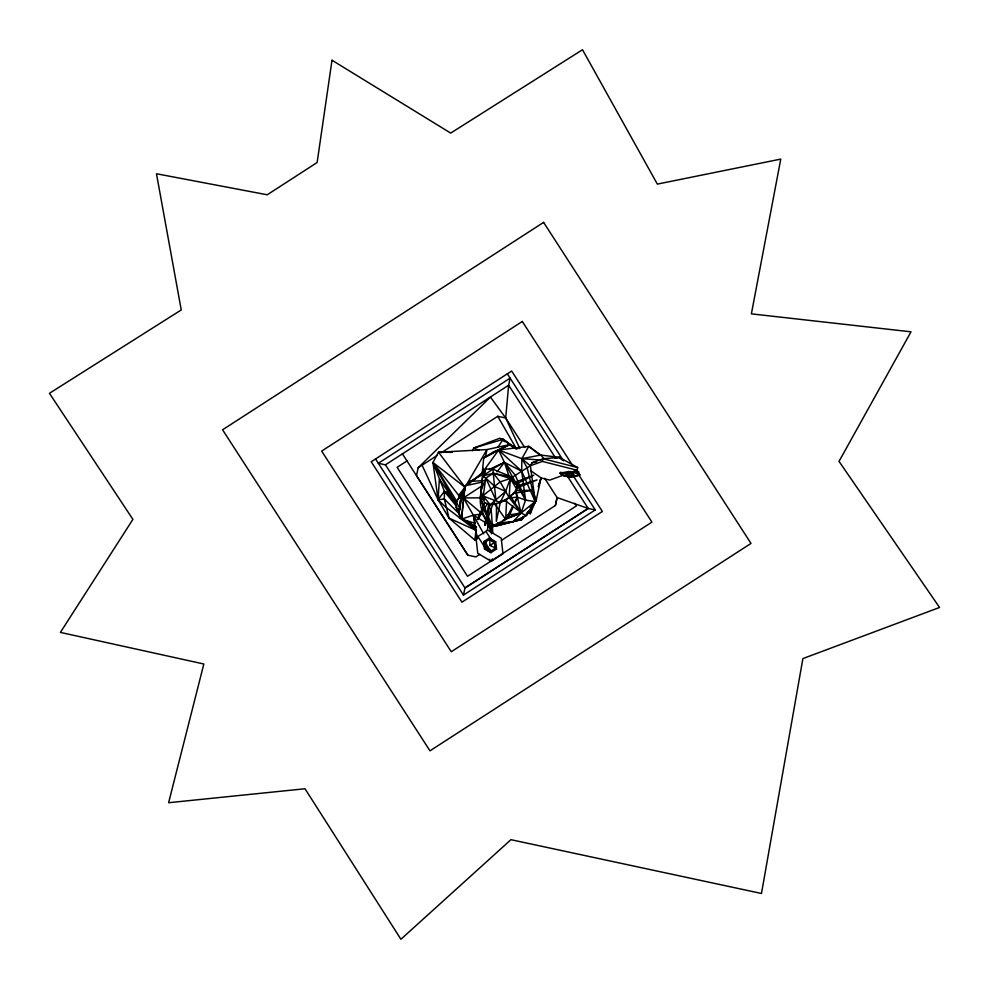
<?xml version="1.0" encoding="UTF-8"?>
<svg xmlns="http://www.w3.org/2000/svg" width="989" height="989" viewBox="0 0 989 989"><rect width="100%" height="100%" fill="white"/><g stroke="black" fill="none" stroke-linecap="round" stroke-linejoin="round"><path stroke-width="1.48" d="M517.915 448.635L509.718 444.568L486.959 449.575L438.461 452.22L432.972 462.518L444.42 491.36L444.358 499.062L449.043 518.149L474.918 540.13L477.502 538.461M496.552 503.314L496.33 521.364L500.261 502.474L505.626 491.397L510.349 478.503L512.29 477.254L513.736 482.805L516.641 484.264L516.728 489.308C510.67 498.357 500.929 503.722 490.173 504.761L484.387 502.548L481.05 490.606L482.632 476.055L485.624 469.033L492.856 469.157L512.29 477.254L512.957 481.73M465.09 488.776L465.139 485.822L485.08 471.394M493.078 524.887L495.736 526.086L513.303 521.562L521.03 513.081L525.555 500.1L521.673 471.184L521.871 458.673L528.794 446.299L540.773 455.039L544.543 459.316M492.757 532.972L492.398 526.123L505.738 519.435L506.516 501.139M488.245 527.273L488.381 524.368L482.36 513.959L463.396 497.912L465.139 485.822L481.631 482.212M510.893 498.085L510.954 496.169M510.88 498.357L511.029 495.761M476.55 527.038L461.579 519.089L463.396 497.912L481.964 485.859M519.88 448.635L505.7 418.001L508.618 385.314L510.114 378.144L378.33 463.285L385.487 464.867M490.099 551.046L491.014 552.591L486.39 547.745L491.174 550.935L491.014 552.591L484.437 549.006L483.868 541.539L489.37 537.991L495.687 541.737L496.503 549.031L491.014 552.591L484.845 548.747L483.868 541.539L485.438 542.071L487.775 546.843L491.174 550.935L495.588 548.079L495.13 542.096L489.852 539.215L489.37 537.991M474.918 540.13L475.944 530.339L470.208 523.255M474.769 526.086L461.579 519.089L463.359 502.461M463.68 499.433L465.139 485.822L459.712 502.573L459.934 508.593M438.584 495.316L438.053 499.705L449.043 518.149L475.944 530.339L466.14 520.634M484.981 525.072L490.173 504.761L483.188 496.07L485.834 478.083L493.326 473.237L512.29 477.254L506.677 475.524M481.235 493.313C477.106 508.148 487.157 520.56 492.522 533.046M484.795 473.583L485.624 469.033M487.28 530.339L488.381 524.368L473.323 515.17L463.396 497.912L480.407 497.863L483.151 498.716M464.175 491.768L465.04 487.218L438.461 452.22L452.307 452.344M484.734 524.974L488.727 504.205M527.57 512.747L530.302 513.6L531.946 505.342M483.188 468.353L482.311 472.693L473.101 480.431M485.512 456.794L486.959 449.575L465.794 485.92M501.497 540.328L555.398 505.515L557.104 497.566L544.667 478.317M524.776 447.523L505.7 418.001L490.433 397.071L418.199 467.698L416.48 475.635L467.896 555.212L475.833 556.918L479.69 554.433M573.546 476.339L595.254 509.928L463.47 595.069L465.003 587.948L385.45 464.818L508.643 385.228L555.509 457.907M555.398 505.515L557.104 497.578L588.171 508.457L595.254 509.928M493.078 524.615L495.736 526.086L496.54 525.011L513.303 521.562L526.284 515.553L536.087 500.805L541.057 477.885L531.019 470.851M481.099 495.032L480.407 497.863L482.805 505.144M462.939 518.483L460.157 518.063L458.537 512.018L465.139 485.822M513.921 482.842L512.512 477.106L530.364 465.757L542.368 461.406L543.072 458.723L559.391 457.413L577.663 467.537L576.958 470.22L572.582 471.802L568.836 471.53L559.947 473.15C565.139 477.934 573.571 477.526 579.739 474.98L578.553 471.84L576.018 470.183M538.436 486.365L541.057 477.885L549.748 480.098L562.815 475.35L570.665 476.871L579.739 474.98L574.362 470.096M538.3 486.712L541.057 477.885M485.364 525.208L492.856 504.155M493.264 524.368L495.736 526.086L522.093 519.435L523.218 516.641M527.842 512.092L530.302 513.6L535.259 502.016L533.232 503.314M493.746 502.721L505.738 519.435L509.941 514.206L513.39 506.343M514.54 503.722L517.42 497.17L515.665 490.012M477.291 519.373L484.87 502.733M492.435 558.834L491.236 561.307L477.761 553.321L476.006 537.756L487.738 530.166L501.213 538.164L502.968 553.729L491.236 561.307L489.271 559.242M472.383 450.737L473.743 448.042L499.804 438.226L503.092 439.351L515.59 448.141M505.738 519.435L512.611 506.343M514.676 502.412L517.42 497.17L515.121 491.521M507.32 515.207L521.03 513.081L526.284 515.553L535.247 501.633L530.364 465.757L532.107 462.704L543.072 458.723L577.663 467.537M477.922 519.608L487.354 503.685M526.284 515.553L536.087 500.805L532.577 489.172M498.097 446.991L503.092 439.351L513.934 447.523M464.397 489.815L456.176 501.918L456.213 507.678L459.02 511.795M464.558 489.827L456.176 501.918L460.293 509.211M468.749 483.782L470.418 481.359L483.485 474.052M514.503 448.24L509.718 444.568L498.617 450.007L482.311 472.693L483.67 457.907L493.165 452.196L509.718 444.568L515.875 448.759L503.092 439.351L473.743 448.042L479.183 450.354M497.516 522.996L513.303 521.562L522.093 519.435L524.652 516.035M526.358 513.773L528.064 511.511M530.623 508.111L532.329 505.849L530.042 507.592M572.582 471.802L571.16 473.669L560.578 472.458L563.347 475.474L574.856 476.574L572.582 471.802L579.739 474.98M456.423 503.018L448.882 492.905L444.42 491.36L438.053 499.705L445.792 507.159L475.944 530.339M497.047 471.889L504.39 462.358L498.617 450.007L493.165 452.196M466.746 485.352L470.418 481.359L483.411 480.629M536.087 500.805L521.03 513.081L503.005 520.338M492.151 527.644L495.365 524.553M490.062 531.723L492.151 530.364L480.407 497.863L500.125 481.89L510.349 478.503L516.641 484.264M468.489 484.313L470.789 482.372M513.303 521.562L515.689 519.596M490.173 504.761L505.626 491.397L500.125 481.89L493.326 473.237L482.632 476.055L480.407 497.863L487.008 513.402M588.171 508.457L464.941 587.985L588.171 508.457L566.425 474.658M407.493 460.614L397.121 467.327L467.513 576.278L576.463 505.886L574.782 503.29M418.199 467.698L437.472 455.237M441.292 452.777L497.751 416.295L505.7 418.001M499.47 502.635L501.732 501.176M509.694 496.033L513.909 493.301M491.174 550.935L485.97 548.017L485.438 542.071L489.852 539.215L494.933 542.219L495.588 548.079L496.503 549.031M484.437 549.006L487.775 546.843M489.938 545.446L495.588 548.079L494.129 542.738L489.852 539.215L489.938 545.446L495.687 541.737M492.633 468.934L504.39 462.358L521.673 471.184L535.247 501.633L525.555 500.1L517.42 497.17L510.683 497.751M540.39 455.435L528.794 446.299L498.617 450.007L483.67 457.907L493.264 452.987M496.008 451.59L509.718 444.568M516.196 484.041L533.788 475.128L513.736 482.805M507.233 515.553L509.941 514.206M489.209 469.454L504.39 462.358L515.343 475.276L525.555 500.1L504.39 462.358L509.459 477.415M516.703 488.01L537.089 479.925L516.666 485.958M506.516 518.323L521.03 513.081L517.42 497.17M505.292 518.57L521.03 513.081L518.051 513.402M458.537 512.018L461.579 519.089L473.323 515.17L482.36 513.959M555.212 458.303L559.391 457.413L562.889 460.219M521.673 471.184L498.617 450.007L521.871 458.673L540.773 455.039L559.391 457.413L562.865 460.342M532.107 462.704L536.57 461.925M512.994 493.4L533.454 490.247L515.516 490.631M501.015 501.052L506.541 500.211M502.968 500.805L505.923 500.385L500.298 501.064M516.097 520.103L522.093 519.435M533.64 495.674L535.247 501.633L527.137 467.649L521.871 458.673L541.057 460.058M457.066 509.817L459.675 510.225M509.273 476.673L512.29 477.254M542.368 461.406L576.958 470.22M560.578 472.458L574.856 476.574L568.836 471.53M493.326 473.237L510.349 478.503L512.042 480.654M461.579 519.089L475.165 523.391L473.323 515.17L483.683 533.813M483.188 496.07L500.261 502.474L509.125 497.628L510.349 478.503L516.728 489.308M498.617 450.007L501.423 451.033M484.412 499.618L480.407 497.863L481.05 490.606L485.834 478.083L482.632 476.055L492.856 469.157L495.897 500.273L485.834 478.083L494.871 486.588L505.626 491.397L509.125 497.628L521.092 512.599L504.897 500.372M493.548 503.685L496.07 504.835L494.624 503.117M575.919 470.48L578.553 471.84M456.213 507.678L459.798 509.743M459.601 514.156L444.358 499.062L438.053 499.705L439.4 479.158L453.605 499.729L456.139 501.398M559.947 473.15L563.347 475.474M501.027 439.091L504.662 441.663M456.831 506.714L444.42 491.36L451.862 496.651M503.092 439.351L513.6 447.362M422.08 465.189L438.053 499.705L432.972 462.518L465.04 487.218L458.686 495.316L459.23 498.246M521.871 458.673L530.364 465.757M528.274 511.56L530.302 513.6M444.42 491.36L456.189 503.488M453.605 499.729L432.972 462.518L458.686 495.316L459.724 497.962M572.408 465.077L511.647 371.036L371.221 461.752L461.937 602.177L602.363 511.461L578.231 474.102M507.32 373.817L563.532 460.837M510.472 496.169L521.092 512.599M485.883 531.365L491.978 540.798M477.885 536.545L484.734 547.152M402.375 453.803L467.896 555.212M375.536 458.958L463.47 595.069M432.972 462.518L457.103 501.93M497.751 416.295L516.617 449.142M488.207 516.233L492.398 526.123L491.088 508.334M483.868 541.539L485.883 546.509M488.381 524.368L491.57 533.8M484.251 509.508L485.686 513.884M487.132 518.248L488.566 522.612M459.712 502.573L460.478 505.54M485.438 542.071L486.155 546.324M473.323 515.17L477.081 538.807L475.511 526.185M332.007 60.242L317.135 162.505L267.228 194.784L156.472 173.755L181.247 309.94L49.45 393.301L132.909 519.373L60.403 632.404L203.845 664.002L168.612 802.722L305.008 788.752L400.904 939.266L510.93 839.686L761.481 893.475L802.895 658.587L939.55 607.469L839.031 461.381L911.017 331.822L751.38 313.859L780.766 159.105L657.339 184.102L582.509 49.734L450.712 133.095L332.007 60.242M543.604 222.389L222.574 429.795L429.98 750.824L751.01 543.418L543.604 222.389M522.303 321.474L321.66 451.095L451.281 651.739L651.924 522.118L522.303 321.474"/></g></svg>
